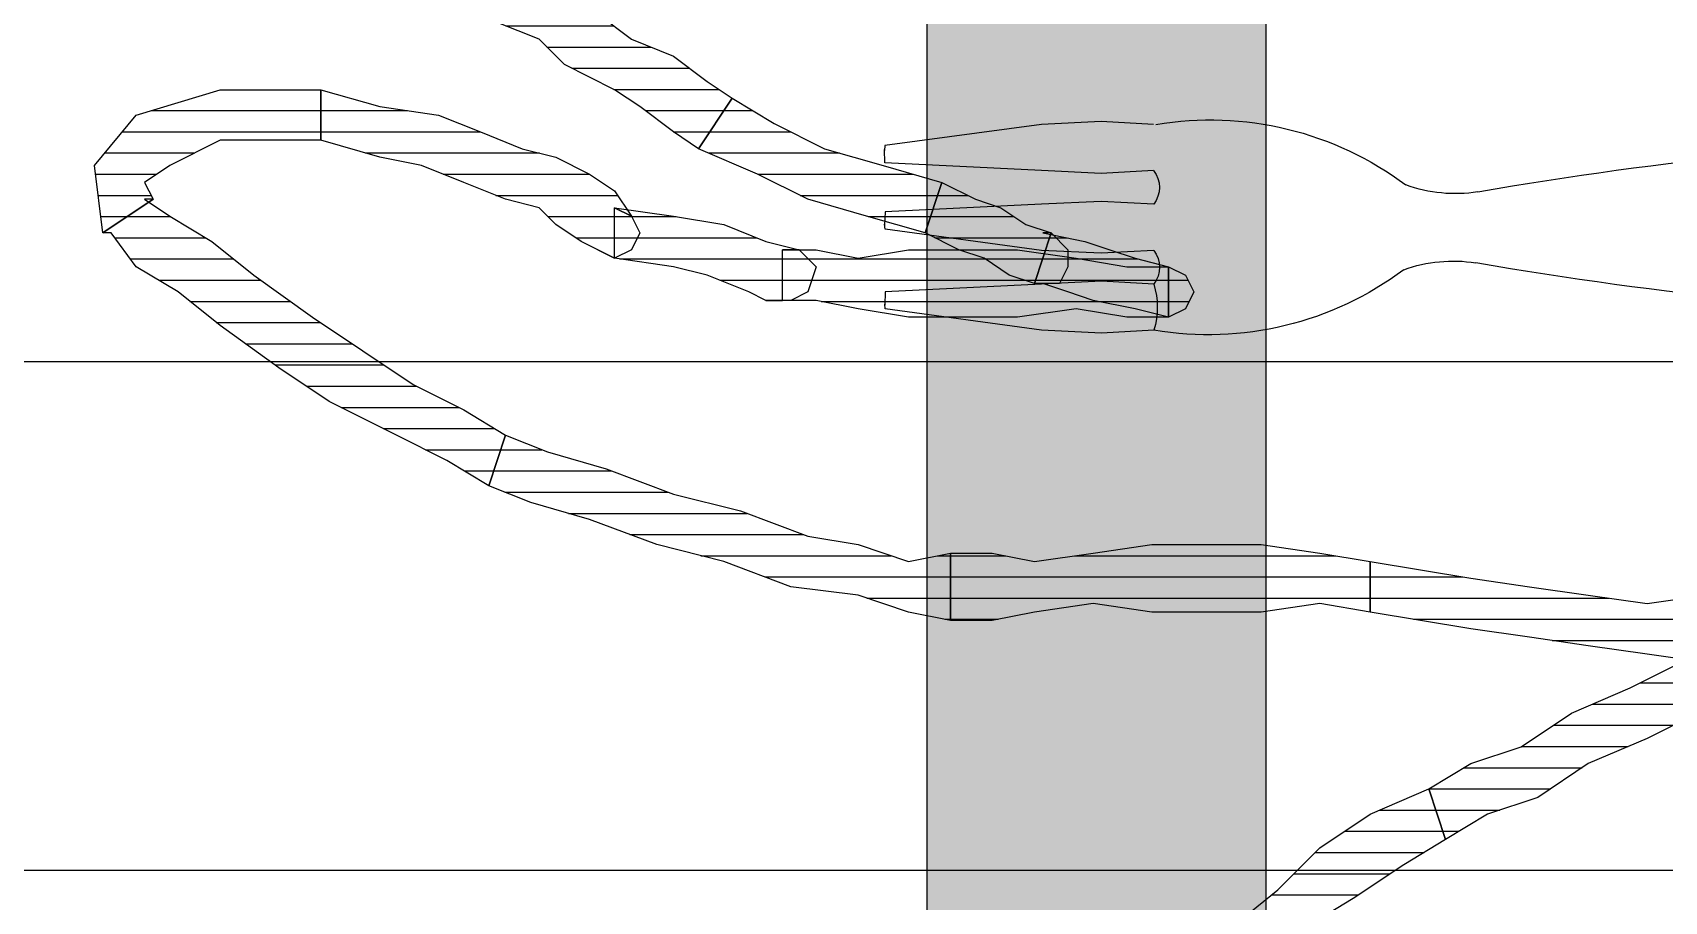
# Model space of a CAD drawing. Extents: x -29316 to 80307, y 54266 to 73016.
# Drawn here: x 21631.53 to 21641.15, y 55596.18 to 55601.3 of the extents above; entities that cross this region are included whole.
import ezdxf

# ---------------------------------------------------------------- set-up
doc = ezdxf.new("R2010")
doc.units = 0
for name, color, linetype in [('İnsan', 50, 'Continuous'), ('mobilya', 107, 'Continuous'), ('OC-Mutfak_Ekipman', 252, 'Continuous')]:
    doc.layers.add(name, color=color, linetype=linetype)
doc.layers.add('PLAN', color=253, linetype='Continuous', lineweight=15)
doc.layers.add('Tezgah', color=7, linetype='Continuous', lineweight=9)
pattern_1 = [(360, (-5108.51305, -673.59423), (1e-16, 0.125), [25])]

# ---------------------------------------------------------------- blocks, each defined once
blk = doc.blocks.new('SICAK SERVİS ÜNİTESİ')
at = {"layer": 'PLAN'}
h = blk.add_hatch(color=256, dxfattribs=at)
h.dxf.hatch_style = 1
h.paths.add_polyline_path([(35816.7485, -111098.8903, 0.414214), (35817.7485, -111097.8903, 0.414214), (35816.7485, -111096.8903), (35638.7485, -111096.8903, 0.414209), (35637.7485, -111097.8903, 0.414214), (35638.7485, -111098.8903)])
h.paths.add_polyline_path([(35638.7485, -111106.0563, 0.414209), (35637.7485, -111107.0563, 0.414214), (35638.7485, -111108.0563), (35816.7485, -111108.0563, 0.414214), (35817.7485, -111107.0563, 0.414214), (35816.7485, -111106.0563)])
h.paths.add_polyline_path([(35816.7485, -111117.2223, 0.414214), (35817.7485, -111116.2223, 0.414214), (35816.7485, -111115.2223), (35638.7485, -111115.2223, 0.414209), (35637.7485, -111116.2223, 0.414214), (35638.7485, -111117.2223)])
at = {"layer": 'OC-Mutfak_Ekipman'}
for p, q in [((35816.7485, -111106.0563), (35638.7485, -111106.0563)), ((35638.7485, -111108.0563), (35816.7485, -111108.0563))]:
    blk.add_line(p, q, dxfattribs=at)
blk = doc.blocks.new('A$C2F7A1A77')
at = {"layer": 'mobilya', "color": 3}
blk.add_lwpolyline([(0, 37), (0, 0), (53, 0), (53, 37)], close=True, dxfattribs=at)
blk.add_lwpolyline([(3, 29), (3, 8, 0.414214), (8, 3), (45, 3, 0.414214), (50, 8), (50, 29, 0.414214), (45, 34), (8, 34, 0.414214)], format="xyb", close=True, dxfattribs=at)
for points in [[(3.1861, 18.9918), (3.1694, 18.6829), (3.1861, 18.3302), (3.3113, 17.408), (3.3404, 17.4058)], [(3.4583, 18.9918), (3.475, 18.6829), (3.4583, 18.3302), (3.4128, 17.408), (3.3341, 17.4058)], [(3.6566, 18.9908), (3.6399, 18.6819), (3.6566, 18.3292), (3.7818, 17.4071), (3.8109, 17.4048)], [(3.9288, 18.9908), (3.9455, 18.6819), (3.9288, 18.3292), (3.8832, 17.4071), (3.8046, 17.4048)], [(4.1275, 18.9904), (4.1107, 18.6815), (4.1275, 18.3288), (4.173, 17.4066), (4.2517, 17.4044)], [(4.3996, 18.9904), (4.4164, 18.6815), (4.3996, 18.3288), (4.2744, 17.4066), (4.2454, 17.4044)]]:
    blk.add_lwpolyline(points, dxfattribs=at)
for centre, radius, start, end in [((25.4741, 24.7151), 22.2226, 172.87288, 189.91367), ((-17.889, 24.7273), 22.2226, 350.08633, 7.09537), ((2.7446, 20.7561), 0.8492, 339.99038, 9.01405), ((4.8404, 20.7684), 0.8492, 170.98595, 200.00962), ((5.0789, 19.314), 1.92, 143.14746, 189.66172), ((2.5061, 19.3262), 1.92, 350.33828, 36.85254), ((3.3213, 18.5458), 0.466, 72.94526, 106.86009), ((3.557, 18.8621), 0.1628, 52.25716, 127.4765), ((4.0278, 18.8617), 0.1628, 52.25716, 127.4765)]:
    blk.add_arc(centre, radius, start, end, dxfattribs=at)
blk = doc.blocks.new('InsanKadın')
at = {"layer": 'İnsan'}
h = blk.add_hatch(dxfattribs=at)
h.set_pattern_fill('DC_LINES', scale=0.1, style=0)
h.set_pattern_definition(pattern_1)
edge = h.paths.add_edge_path(flags=0)
edge.add_line((19.7711, 54.4069), (19.6237, 54.4069))
edge.add_line((19.6237, 54.4069), (19.3756, 54.1585))
edge.add_line((19.3756, 54.1585), (19.277, 53.8107))
edge.add_line((19.277, 53.8107), (19.3268, 53.5624))
edge.add_line((19.3268, 53.5624), (19.4752, 53.314))
edge.add_line((19.4752, 53.314), (19.7223, 53.1153))
edge.add_line((19.7223, 53.1153), (19.9694, 52.8669))
edge.add_line((19.9694, 52.8669), (20.2663, 52.6682))
edge.add_line((20.2663, 52.6682), (20.6129, 52.5192))
edge.add_line((20.6129, 52.5192), (20.7116, 52.8173))
edge.add_line((20.7116, 52.8173), (20.4645, 52.9663))
edge.add_line((20.4645, 52.9663), (20.1676, 53.165))
edge.add_line((20.1676, 53.165), (19.9205, 53.314))
edge.add_line((19.9205, 53.314), (19.7711, 53.5128))
edge.add_line((19.7711, 53.5128), (19.6237, 53.6617))
edge.add_line((19.6237, 53.6617), (19.5739, 53.8107))
edge.add_line((19.5739, 53.8107), (19.6725, 53.9598))
edge.add_line((19.6725, 53.9598), (19.8209, 54.1088))
edge.add_line((19.8209, 54.1088), (19.6725, 54.1088))
edge.add_line((19.6725, 54.1088), (19.8209, 54.1088))
edge.add_line((19.8209, 54.1088), (19.9205, 54.2081))
edge.add_line((19.9205, 54.2081), (19.8707, 54.3572))
edge.add_line((19.8707, 54.3572), (19.7711, 54.4069))
edge.add_line((19.7711, 54.4069), (19.6237, 54.4069))
h = blk.add_hatch(dxfattribs=at)
h.set_pattern_fill('DC_LINES', scale=0.1, style=0)
h.set_pattern_definition(pattern_1)
edge = h.paths.add_edge_path(flags=0)
edge.add_line((20.6129, 52.5192), (20.86, 52.3702))
edge.add_line((20.86, 52.3702), (21.1569, 52.2709))
edge.add_line((21.1569, 52.2709), (21.4538, 52.0721))
edge.add_line((21.4538, 52.0721), (21.8004, 51.9232))
edge.add_line((21.8004, 51.9232), (22.0973, 51.7741))
edge.add_line((22.0973, 51.7741), (22.443, 51.6251))
edge.add_line((22.443, 51.6251), (22.6911, 51.5258))
edge.add_line((22.6911, 51.5258), (22.9381, 51.4265))
edge.add_line((22.9381, 51.4265), (23.0368, 51.7244))
edge.add_line((23.0368, 51.7244), (22.7897, 51.8238))
edge.add_line((22.7897, 51.8238), (22.5426, 51.9232))
edge.add_line((22.5426, 51.9232), (22.1959, 52.0721))
edge.add_line((22.1959, 52.0721), (21.8991, 52.2212))
edge.add_line((21.8991, 52.2212), (21.5524, 52.3702))
edge.add_line((21.5524, 52.3702), (21.2555, 52.5689))
edge.add_line((21.2555, 52.5689), (20.9586, 52.6682))
edge.add_line((20.9586, 52.6682), (20.7116, 52.8173))
h = blk.add_hatch(dxfattribs=at)
h.set_pattern_fill('DC_LINES', scale=0.1, style=0)
h.set_pattern_definition(pattern_1)
edge = h.paths.add_edge_path(flags=0)
edge.add_line((20.2663, 51.178), (20.5631, 51.2277))
edge.add_line((20.5631, 51.2277), (20.86, 51.2773))
edge.add_line((20.86, 51.2773), (21.2067, 51.327))
edge.add_line((21.2067, 51.327), (21.5524, 51.3767))
edge.add_line((21.5524, 51.3767), (21.8991, 51.4265))
edge.add_line((21.8991, 51.4265), (22.2457, 51.3767))
edge.add_line((22.2457, 51.3767), (22.6413, 51.3767))
edge.add_line((22.6413, 51.3767), (22.9879, 51.4265))
edge.add_line((22.9879, 51.4265), (22.9879, 51.7244))
edge.add_line((22.9879, 51.7244), (22.6413, 51.7741))
edge.add_line((22.6413, 51.7741), (22.2457, 51.7741))
edge.add_line((22.2457, 51.7741), (21.8991, 51.7244))
edge.add_line((21.8991, 51.7244), (21.5524, 51.6747))
edge.add_line((21.5524, 51.6747), (21.2067, 51.6251))
edge.add_line((21.2067, 51.6251), (20.86, 51.5754))
edge.add_line((20.86, 51.5754), (20.5631, 51.5258))
edge.add_line((20.5631, 51.5258), (20.2663, 51.4761))
h = blk.add_hatch(dxfattribs=at)
h.set_pattern_fill('DC_LINES', scale=0.1, style=0)
h.set_pattern_definition(pattern_1)
edge = h.paths.add_edge_path(flags=0)
edge.add_line((15.1705, 50.4329), (15.4176, 50.5323))
edge.add_line((15.4176, 50.5323), (15.7643, 50.6316))
edge.add_line((15.7643, 50.6316), (16.1598, 50.7806))
edge.add_line((16.1598, 50.7806), (16.5553, 50.8799))
edge.add_line((16.5553, 50.8799), (16.9518, 51.029))
edge.add_line((16.9518, 51.029), (17.2487, 51.0787))
edge.add_line((17.2487, 51.0787), (17.5455, 51.178))
edge.add_line((17.5455, 51.178), (17.7926, 51.1284))
edge.add_line((17.7926, 51.1284), (17.7926, 51.5258))
edge.add_line((17.7926, 51.5258), (17.5455, 51.4761))
edge.add_line((17.5455, 51.4761), (17.2487, 51.3767))
edge.add_line((17.2487, 51.3767), (16.8522, 51.327))
edge.add_line((16.8522, 51.327), (16.4567, 51.178))
edge.add_line((16.4567, 51.178), (16.0612, 51.0787))
edge.add_line((16.0612, 51.0787), (15.6657, 50.9296))
edge.add_line((15.6657, 50.9296), (15.319, 50.8303))
edge.add_line((15.319, 50.8303), (15.0719, 50.731))
h = blk.add_hatch(dxfattribs=at)
h.set_pattern_fill('DC_LINES', scale=0.1, style=0)
h.set_pattern_definition(pattern_1)
edge = h.paths.add_edge_path(flags=0)
edge.add_line((17.7926, 51.1284), (18.0397, 51.1284))
edge.add_line((18.0397, 51.1284), (18.2877, 51.178))
edge.add_line((18.2877, 51.178), (18.6334, 51.1284))
edge.add_line((18.6334, 51.1284), (18.9801, 51.0787))
edge.add_line((18.9801, 51.0787), (19.277, 51.0787))
edge.add_line((19.277, 51.0787), (19.6237, 51.0787))
edge.add_line((19.6237, 51.0787), (19.9694, 51.1284))
edge.add_line((19.9694, 51.1284), (20.2663, 51.178))
edge.add_line((20.2663, 51.178), (20.2663, 51.4761))
edge.add_line((20.2663, 51.4761), (19.9694, 51.4265))
edge.add_line((19.9694, 51.4265), (19.6237, 51.4761))
edge.add_line((19.6237, 51.4761), (19.277, 51.4761))
edge.add_line((19.277, 51.4761), (18.9801, 51.4761))
edge.add_line((18.9801, 51.4761), (18.6334, 51.4265))
edge.add_line((18.6334, 51.4265), (18.2877, 51.4761))
edge.add_line((18.2877, 51.4761), (18.0397, 51.5258))
edge.add_line((18.0397, 51.5258), (17.7926, 51.5258))
h = blk.add_hatch(dxfattribs=at)
h.set_pattern_fill('DC_LINES', scale=0.1, style=0)
h.set_pattern_definition(pattern_1)
edge = h.paths.add_edge_path(flags=0)
edge.add_line((13.0924, 49.042), (13.0426, 49.042))
edge.add_line((13.0426, 49.042), (13.1911, 49.1414))
edge.add_line((13.1911, 49.1414), (13.4391, 49.2904))
edge.add_line((13.4391, 49.2904), (13.6862, 49.4891))
edge.add_line((13.6862, 49.4891), (14.0329, 49.7374))
edge.add_line((14.0329, 49.7374), (14.3297, 49.9362))
edge.add_line((14.3297, 49.9362), (14.6266, 50.1348))
edge.add_line((14.6266, 50.1348), (14.9235, 50.2839))
edge.add_line((14.9235, 50.2839), (15.1705, 50.4329))
edge.add_line((15.1705, 50.4329), (15.0719, 50.731))
edge.add_line((15.0719, 50.731), (14.8239, 50.5819))
edge.add_line((14.8239, 50.5819), (14.527, 50.4329))
edge.add_line((14.527, 50.4329), (14.1315, 50.2343))
edge.add_line((14.1315, 50.2343), (13.8346, 50.0355))
edge.add_line((13.8346, 50.0355), (13.4879, 49.7872))
edge.add_line((13.4879, 49.7872), (13.2409, 49.5884))
edge.add_line((13.2409, 49.5884), (12.9938, 49.4395))
edge.add_line((12.9938, 49.4395), (12.8454, 49.2407))
edge.add_line((12.8454, 49.2407), (12.7955, 49.2407))
h = blk.add_hatch(dxfattribs=at)
h.set_pattern_fill('DC_LINES', scale=0.1, style=0)
h.set_pattern_definition(pattern_1)
edge = h.paths.add_edge_path(flags=0)
edge.add_line((19.0788, 49.4395), (19.0788, 49.7374))
edge.add_line((19.0788, 49.7374), (18.8317, 49.7374))
edge.add_line((18.8317, 49.7374), (18.5348, 49.6878))
edge.add_line((18.5348, 49.6878), (18.1881, 49.7374))
edge.add_line((18.1881, 49.7374), (17.8913, 49.7374))
edge.add_line((17.8913, 49.7374), (17.5455, 49.7374))
edge.add_line((17.5455, 49.7374), (17.2487, 49.6878))
edge.add_line((17.2487, 49.6878), (17.0006, 49.6381))
edge.add_line((17.0006, 49.6381), (16.8034, 49.6381))
edge.add_line((16.8034, 49.6381), (16.8034, 49.3401))
edge.add_line((16.8034, 49.3401), (17.0006, 49.3401))
edge.add_line((17.0006, 49.3401), (17.2487, 49.3898))
edge.add_line((17.2487, 49.3898), (17.5455, 49.3401))
edge.add_line((17.5455, 49.3401), (17.8913, 49.3401))
edge.add_line((17.8913, 49.3401), (18.1881, 49.3401))
edge.add_line((18.1881, 49.3401), (18.5348, 49.3898))
edge.add_line((18.5348, 49.3898), (18.8317, 49.4395))
edge.add_line((18.8317, 49.4395), (19.0788, 49.4395))
edge.add_line((19.0788, 49.4395), (19.0788, 49.7374))
edge.add_line((19.0788, 49.7374), (19.0788, 49.4395))
edge.add_line((19.0788, 49.4395), (19.1784, 49.4891))
edge.add_line((19.1784, 49.4891), (19.2272, 49.5884))
edge.add_line((19.2272, 49.5884), (19.1784, 49.6878))
edge.add_line((19.1784, 49.6878), (19.0788, 49.7374))
h = blk.add_hatch(dxfattribs=at)
h.set_pattern_fill('DC_LINES', scale=0.1, style=0)
h.set_pattern_definition(pattern_1)
edge = h.paths.add_edge_path(flags=0)
edge.add_line((18.3864, 49.2407), (18.3366, 49.2407))
edge.add_line((18.3366, 49.2407), (18.5846, 49.2904))
edge.add_line((18.5846, 49.2904), (18.733, 49.3401))
edge.add_line((18.733, 49.3401), (18.8815, 49.3898))
edge.add_line((18.8815, 49.3898), (19.0788, 49.4395))
edge.add_line((19.0788, 49.4395), (19.0788, 49.7374))
edge.add_line((19.0788, 49.7374), (18.8815, 49.6878))
edge.add_line((18.8815, 49.6878), (18.6334, 49.6381))
edge.add_line((18.6334, 49.6381), (18.485, 49.5884))
edge.add_line((18.485, 49.5884), (18.3366, 49.5388))
edge.add_line((18.3366, 49.5388), (18.2877, 49.5388))
h = blk.add_hatch(dxfattribs=at)
h.set_pattern_fill('DC_LINES', scale=0.1, style=0)
h.set_pattern_definition(pattern_1)
edge = h.paths.add_edge_path(flags=0)
edge.add_line((16.8034, 49.6381), (16.7038, 49.6381))
edge.add_line((16.7038, 49.6381), (16.6051, 49.5884))
edge.add_line((16.6051, 49.5884), (16.358, 49.4891))
edge.add_line((16.358, 49.4891), (16.1598, 49.4395))
edge.add_line((16.1598, 49.4395), (15.8131, 49.3898))
edge.add_line((15.8131, 49.3898), (15.8131, 49.0917))
edge.add_line((15.8131, 49.0917), (16.1598, 49.1414))
edge.add_line((16.1598, 49.1414), (16.4567, 49.191))
edge.add_line((16.4567, 49.191), (16.7038, 49.2904))
edge.add_line((16.7038, 49.2904), (16.902, 49.3401))
edge.add_line((16.902, 49.3401), (16.8034, 49.3401))
edge.add_line((16.8034, 49.3401), (16.902, 49.3401))
edge.add_line((16.902, 49.3401), (17.0006, 49.4395))
edge.add_line((17.0006, 49.4395), (16.9518, 49.5884))
edge.add_line((16.9518, 49.5884), (16.8522, 49.6381))
edge.add_line((16.8522, 49.6381), (16.7038, 49.6381))
h = blk.add_hatch(dxfattribs=at)
h.set_pattern_fill('DC_LINES', scale=0.1, style=0)
h.set_pattern_definition(pattern_1)
edge = h.paths.add_edge_path(flags=0)
edge.add_line((17.7428, 48.9427), (17.9411, 49.042))
edge.add_line((17.9411, 49.042), (18.0895, 49.0917))
edge.add_line((18.0895, 49.0917), (18.2379, 49.191))
edge.add_line((18.2379, 49.191), (18.3864, 49.2407))
edge.add_line((18.3864, 49.2407), (18.2877, 49.5388))
edge.add_line((18.2877, 49.5388), (18.1393, 49.4891))
edge.add_line((18.1393, 49.4891), (17.9909, 49.3898))
edge.add_line((17.9909, 49.3898), (17.8424, 49.3401))
edge.add_line((17.8424, 49.3401), (17.6442, 49.2407))
h = blk.add_hatch(dxfattribs=at)
h.set_pattern_fill('DC_LINES', scale=0.1, style=0)
h.set_pattern_definition(pattern_1)
edge = h.paths.add_edge_path(flags=0)
edge.add_line((17.7428, 48.9427), (17.9411, 49.042))
edge.add_line((17.9411, 49.042), (18.0895, 49.0917))
edge.add_line((18.0895, 49.0917), (18.2379, 49.191))
edge.add_line((18.2379, 49.191), (18.3864, 49.2407))
edge.add_line((18.3864, 49.2407), (18.2877, 49.5388))
edge.add_line((18.2877, 49.5388), (18.1393, 49.4891))
edge.add_line((18.1393, 49.4891), (17.9909, 49.3898))
edge.add_line((17.9909, 49.3898), (17.8424, 49.3401))
edge.add_line((17.8424, 49.3401), (17.6442, 49.2407))
h = blk.add_hatch(dxfattribs=at)
h.set_pattern_fill('DC_LINES', scale=0.1, style=0)
h.set_pattern_definition(pattern_1)
edge = h.paths.add_edge_path(flags=0)
edge.add_line((15.8131, 49.3898), (15.7145, 49.3401))
edge.add_line((15.7145, 49.3401), (15.6159, 49.2904))
edge.add_line((15.6159, 49.2904), (15.4674, 49.191))
edge.add_line((15.4674, 49.191), (15.3688, 49.0917))
edge.add_line((15.3688, 49.0917), (15.1705, 49.042))
edge.add_line((15.1705, 49.042), (14.9235, 48.9427))
edge.add_line((14.9235, 48.9427), (14.6754, 48.8433))
edge.add_line((14.6754, 48.8433), (14.4284, 48.7936))
edge.add_line((14.4284, 48.7936), (14.0817, 48.6943))
edge.add_line((14.0817, 48.6943), (14.0817, 48.3962))
edge.add_line((14.0817, 48.3962), (14.4284, 48.4957))
edge.add_line((14.4284, 48.4957), (14.775, 48.5453))
edge.add_line((14.775, 48.5453), (15.0221, 48.6447))
edge.add_line((15.0221, 48.6447), (15.2692, 48.744))
edge.add_line((15.2692, 48.744), (15.4674, 48.7936))
edge.add_line((15.4674, 48.7936), (15.6657, 48.893))
edge.add_line((15.6657, 48.893), (15.8131, 48.9924))
edge.add_line((15.8131, 48.9924), (15.9127, 49.1414))
edge.add_line((15.9127, 49.1414), (15.8131, 49.0917))
edge.add_line((15.8131, 49.0917), (15.9127, 49.1414))
edge.add_line((15.9127, 49.1414), (15.9625, 49.2407))
edge.add_line((15.9625, 49.2407), (15.9127, 49.3401))
edge.add_line((15.9127, 49.3401), (15.8131, 49.3898))
edge.add_line((15.8131, 49.3898), (15.7145, 49.3401))
h = blk.add_hatch(dxfattribs=at)
h.set_pattern_fill('DC_LINES', scale=0.1, style=0)
h.set_pattern_definition(pattern_1)
edge = h.paths.add_edge_path(flags=0)
edge.add_line((14.0817, 48.6943), (13.4879, 48.6943))
edge.add_line((13.4879, 48.6943), (13.1911, 48.8433))
edge.add_line((13.1911, 48.8433), (13.0426, 48.9427))
edge.add_line((13.0426, 48.9427), (13.0924, 49.042))
edge.add_line((13.0924, 49.042), (12.7955, 49.2407))
edge.add_line((12.7955, 49.2407), (12.7467, 48.8433))
edge.add_line((12.7467, 48.8433), (12.9938, 48.5453))
edge.add_line((12.9938, 48.5453), (13.4879, 48.3962))
edge.add_line((13.4879, 48.3962), (14.0817, 48.3962))
h = blk.add_hatch(dxfattribs=at)
h.set_pattern_fill('DC_LINES', scale=0.1, style=0)
h.set_pattern_definition(pattern_1)
edge = h.paths.add_edge_path(flags=0)
edge.add_line((16.5065, 48.4459), (16.7536, 48.5949))
edge.add_line((16.7536, 48.5949), (17.0504, 48.744))
edge.add_line((17.0504, 48.744), (17.3971, 48.8433))
edge.add_line((17.3971, 48.8433), (17.7428, 48.9427))
edge.add_line((17.7428, 48.9427), (17.6442, 49.2407))
edge.add_line((17.6442, 49.2407), (17.2975, 49.1414))
edge.add_line((17.2975, 49.1414), (16.9518, 49.042))
edge.add_line((16.9518, 49.042), (16.6549, 48.893))
edge.add_line((16.6549, 48.893), (16.3082, 48.744))
h = blk.add_hatch(dxfattribs=at)
h.set_pattern_fill('DC_LINES', scale=0.1, style=0)
h.set_pattern_definition(pattern_1)
edge = h.paths.add_edge_path(flags=0)
edge.add_line((16.5065, 48.4459), (16.7536, 48.5949))
edge.add_line((16.7536, 48.5949), (17.0504, 48.744))
edge.add_line((17.0504, 48.744), (17.3971, 48.8433))
edge.add_line((17.3971, 48.8433), (17.7428, 48.9427))
edge.add_line((17.7428, 48.9427), (17.6442, 49.2407))
edge.add_line((17.6442, 49.2407), (17.2975, 49.1414))
edge.add_line((17.2975, 49.1414), (16.9518, 49.042))
edge.add_line((16.9518, 49.042), (16.6549, 48.893))
edge.add_line((16.6549, 48.893), (16.3082, 48.744))
h = blk.add_hatch(dxfattribs=at)
h.set_pattern_fill('DC_LINES', scale=0.1, style=0)
h.set_pattern_definition(pattern_1)
edge = h.paths.add_edge_path(flags=0)
edge.add_line((14.8239, 47.4525), (15.0719, 47.5518))
edge.add_line((15.0719, 47.5518), (15.2204, 47.7009))
edge.add_line((15.2204, 47.7009), (15.4674, 47.8002))
edge.add_line((15.4674, 47.8002), (15.7145, 47.9492))
edge.add_line((15.7145, 47.9492), (15.9127, 48.0982))
edge.add_line((15.9127, 48.0982), (16.1598, 48.1976))
edge.add_line((16.1598, 48.1976), (16.358, 48.3466))
edge.add_line((16.358, 48.3466), (16.5065, 48.4459))
edge.add_line((16.5065, 48.4459), (16.3082, 48.744))
edge.add_line((16.3082, 48.744), (16.1598, 48.6447))
edge.add_line((16.1598, 48.6447), (15.9625, 48.4957))
edge.add_line((15.9625, 48.4957), (15.8131, 48.3962))
edge.add_line((15.8131, 48.3962), (15.5172, 48.2473))
edge.add_line((15.5172, 48.2473), (15.3688, 48.0982))
edge.add_line((15.3688, 48.0982), (15.1207, 47.9988))
edge.add_line((15.1207, 47.9988), (14.8737, 47.8499))
edge.add_line((14.8737, 47.8499), (14.7252, 47.7505))
h = blk.add_hatch(dxfattribs=at)
h.set_pattern_fill('DC_LINES', scale=0.1, style=0)
h.set_pattern_definition(pattern_1)
edge = h.paths.add_edge_path(flags=0)
edge.add_line((14.8239, 47.4525), (15.0719, 47.5518))
edge.add_line((15.0719, 47.5518), (15.2204, 47.7009))
edge.add_line((15.2204, 47.7009), (15.4674, 47.8002))
edge.add_line((15.4674, 47.8002), (15.7145, 47.9492))
edge.add_line((15.7145, 47.9492), (15.9127, 48.0982))
edge.add_line((15.9127, 48.0982), (16.1598, 48.1976))
edge.add_line((16.1598, 48.1976), (16.358, 48.3466))
edge.add_line((16.358, 48.3466), (16.5065, 48.4459))
edge.add_line((16.5065, 48.4459), (16.3082, 48.744))
edge.add_line((16.3082, 48.744), (16.1598, 48.6447))
edge.add_line((16.1598, 48.6447), (15.9625, 48.4957))
edge.add_line((15.9625, 48.4957), (15.8131, 48.3962))
edge.add_line((15.8131, 48.3962), (15.5172, 48.2473))
edge.add_line((15.5172, 48.2473), (15.3688, 48.0982))
edge.add_line((15.3688, 48.0982), (15.1207, 47.9988))
edge.add_line((15.1207, 47.9988), (14.8737, 47.8499))
edge.add_line((14.8737, 47.8499), (14.7252, 47.7505))
at = {"layer": 'İnsan', "color": 7, "flags": 128}
blk.add_lwpolyline([(19.4752, 53.314), (19.7223, 53.1153), (19.9694, 52.8669), (20.2663, 52.6682), (20.6129, 52.5192), (20.7116, 52.8173), (20.4645, 52.9663), (20.1676, 53.165), (19.9205, 53.314)], dxfattribs=at)
at = {"layer": 'İnsan', "color": 7}
for points in [[(23.0058, 51.6308), (23.0368, 51.7244), (22.7897, 51.8238), (22.5426, 51.9232), (22.1959, 52.0721), (21.8991, 52.2212), (21.5524, 52.3702), (21.2555, 52.5689), (20.9586, 52.6682), (20.7116, 52.8173), (20.7116, 52.8173), (20.6129, 52.5192), (20.6129, 52.5192)], [(20.6129, 52.5192), (20.6129, 52.5192), (20.86, 52.3702), (21.1569, 52.2709), (21.4538, 52.0721), (21.8004, 51.9232), (22.0973, 51.7741), (22.443, 51.6251), (22.6911, 51.5258), (22.9381, 51.4265), (23.0025, 51.6209)]]:
    blk.add_lwpolyline(points, dxfattribs=at)
at = {"layer": 'İnsan', "color": 7, "flags": 128}
for points in [[(20.2663, 51.178), (20.2663, 51.178), (20.5631, 51.2277), (20.86, 51.2773), (21.2067, 51.327), (21.5524, 51.3767), (21.8991, 51.4265), (22.2457, 51.3767), (22.6413, 51.3767), (22.9879, 51.4265), (22.9879, 51.7244), (22.6413, 51.7741), (22.2457, 51.7741), (21.8991, 51.7244), (21.5524, 51.6747), (21.2067, 51.6251), (20.86, 51.5754), (20.5631, 51.5258), (20.2663, 51.4761), (20.2663, 51.4761), (20.2663, 51.178)], [(15.1705, 50.4329), (15.1705, 50.4329), (15.4176, 50.5323), (15.7643, 50.6316), (16.1598, 50.7806), (16.5553, 50.8799), (16.9518, 51.029), (17.2487, 51.0787), (17.5455, 51.178), (17.7926, 51.1284), (17.7926, 51.5258), (17.5455, 51.4761), (17.2487, 51.3767), (16.8522, 51.327), (16.4567, 51.178), (16.0612, 51.0787), (15.6657, 50.9296), (15.319, 50.8303), (15.0719, 50.731), (15.0719, 50.731), (15.1705, 50.4329)], [(17.7926, 51.1284), (17.7926, 51.1284), (18.0397, 51.1284), (18.2877, 51.178), (18.6334, 51.1284), (18.9801, 51.0787), (19.277, 51.0787), (19.6237, 51.0787), (19.9694, 51.1284), (20.2663, 51.178), (20.2663, 51.4761), (19.9694, 51.4265), (19.6237, 51.4761), (19.277, 51.4761), (18.9801, 51.4761), (18.6334, 51.4265), (18.2877, 51.4761), (18.0397, 51.5258), (17.7926, 51.5258), (17.7926, 51.5258), (17.7926, 51.1284)], [(13.0924, 49.042), (13.0426, 49.042), (13.1911, 49.1414), (13.4391, 49.2904), (13.6862, 49.4891), (14.0329, 49.7374), (14.3297, 49.9362), (14.6266, 50.1348), (14.9235, 50.2839), (15.1705, 50.4329), (15.0719, 50.731), (14.8239, 50.5819), (14.527, 50.4329), (14.1315, 50.2343), (13.8346, 50.0355), (13.4879, 49.7872), (13.2409, 49.5884), (12.9938, 49.4395), (12.8454, 49.2407), (12.7955, 49.2407), (13.0924, 49.042)], [(19.0788, 49.4395), (19.0788, 49.7374), (18.8317, 49.7374), (18.5348, 49.6878), (18.1881, 49.7374), (17.8913, 49.7374), (17.5455, 49.7374), (17.2487, 49.6878), (17.0006, 49.6381), (16.8034, 49.6381), (16.8034, 49.3401), (17.0006, 49.3401), (17.2487, 49.3898), (17.5455, 49.3401), (17.8913, 49.3401), (18.1881, 49.3401), (18.5348, 49.3898), (18.8317, 49.4395), (19.0788, 49.4395), (19.0788, 49.7374), (19.0788, 49.4395), (19.1784, 49.4891), (19.2272, 49.5884), (19.1784, 49.6878), (19.0788, 49.7374), (19.0788, 49.4395)], [(18.3864, 49.2407), (18.3366, 49.2407), (18.5846, 49.2904), (18.733, 49.3401), (18.8815, 49.3898), (19.0788, 49.4395), (19.0788, 49.7374), (18.8815, 49.6878), (18.6334, 49.6381), (18.485, 49.5884), (18.3366, 49.5388), (18.2877, 49.5388), (18.3864, 49.2407)], [(16.8034, 49.6381), (16.7038, 49.6381), (16.6051, 49.5884), (16.358, 49.4891), (16.1598, 49.4395), (15.8131, 49.3898), (15.8131, 49.0917), (16.1598, 49.1414), (16.4567, 49.191), (16.7038, 49.2904), (16.902, 49.3401), (16.8034, 49.3401), (16.902, 49.3401), (17.0006, 49.4395), (16.9518, 49.5884), (16.8522, 49.6381), (16.7038, 49.6381), (16.8034, 49.6381)], [(17.7428, 48.9427), (17.7428, 48.9427), (17.9411, 49.042), (18.0895, 49.0917), (18.2379, 49.191), (18.3864, 49.2407), (18.2877, 49.5388), (18.1393, 49.4891), (17.9909, 49.3898), (17.8424, 49.3401), (17.6442, 49.2407), (17.6442, 49.2407), (17.7428, 48.9427)], [(17.7428, 48.9427), (17.7428, 48.9427), (17.9411, 49.042), (18.0895, 49.0917), (18.2379, 49.191), (18.3864, 49.2407), (18.2877, 49.5388), (18.1393, 49.4891), (17.9909, 49.3898), (17.8424, 49.3401), (17.6442, 49.2407), (17.6442, 49.2407), (17.7428, 48.9427)], [(18.3864, 49.2407), (18.485, 49.3401), (18.485, 49.4395), (18.4362, 49.5388), (18.2877, 49.5388), (18.3864, 49.2407)], [(15.8131, 49.3898), (15.7145, 49.3401), (15.6159, 49.2904), (15.4674, 49.191), (15.3688, 49.0917), (15.1705, 49.042), (14.9235, 48.9427), (14.6754, 48.8433), (14.4284, 48.7936), (14.0817, 48.6943), (14.0817, 48.3962), (14.4284, 48.4957), (14.775, 48.5453), (15.0221, 48.6447), (15.2692, 48.744), (15.4674, 48.7936), (15.6657, 48.893), (15.8131, 48.9924), (15.9127, 49.1414), (15.8131, 49.0917), (15.9127, 49.1414), (15.9625, 49.2407), (15.9127, 49.3401), (15.8131, 49.3898), (15.7145, 49.3401), (15.8131, 49.3898)], [(14.0817, 48.6943), (14.0817, 48.6943), (13.4879, 48.6943), (13.1911, 48.8433), (13.0426, 48.9427), (13.0924, 49.042), (12.7955, 49.2407), (12.7467, 48.8433), (12.9938, 48.5453), (13.4879, 48.3962), (14.0817, 48.3962), (14.0817, 48.3962), (14.0817, 48.6943)], [(16.5065, 48.4459), (16.5065, 48.4459), (16.7536, 48.5949), (17.0504, 48.744), (17.3971, 48.8433), (17.7428, 48.9427), (17.6442, 49.2407), (17.2975, 49.1414), (16.9518, 49.042), (16.6549, 48.893), (16.3082, 48.744), (16.3082, 48.744), (16.5065, 48.4459)], [(16.5065, 48.4459), (16.5065, 48.4459), (16.7536, 48.5949), (17.0504, 48.744), (17.3971, 48.8433), (17.7428, 48.9427), (17.6442, 49.2407), (17.2975, 49.1414), (16.9518, 49.042), (16.6549, 48.893), (16.3082, 48.744), (16.3082, 48.744), (16.5065, 48.4459)], [(14.8239, 47.4525), (14.8239, 47.4525), (15.0719, 47.5518), (15.2204, 47.7009), (15.4674, 47.8002), (15.7145, 47.9492), (15.9127, 48.0982), (16.1598, 48.1976), (16.358, 48.3466), (16.5065, 48.4459), (16.3082, 48.744), (16.1598, 48.6447), (15.9625, 48.4957), (15.8131, 48.3962), (15.5172, 48.2473), (15.3688, 48.0982), (15.1207, 47.9988), (14.8737, 47.8499), (14.7252, 47.7505), (14.7252, 47.7505), (14.8239, 47.4525)], [(14.8239, 47.4525), (14.8239, 47.4525), (15.0719, 47.5518), (15.2204, 47.7009), (15.4674, 47.8002), (15.7145, 47.9492), (15.9127, 48.0982), (16.1598, 48.1976), (16.358, 48.3466), (16.5065, 48.4459), (16.3082, 48.744), (16.1598, 48.6447), (15.9625, 48.4957), (15.8131, 48.3962), (15.5172, 48.2473), (15.3688, 48.0982), (15.1207, 47.9988), (14.8737, 47.8499), (14.7252, 47.7505), (14.7252, 47.7505), (14.8239, 47.4525)]]:
    blk.add_lwpolyline(points, close=True, dxfattribs=at)
at = {"layer": 'İnsan', "color": 7, "rotation": 270}
blk.add_blockref('A$C2F7A1A77', (0, 53), dxfattribs=at)

msp = doc.modelspace()

# ---------------------------------------------------------------- block references
at = {"layer": 'PLAN', "rotation": 90}
msp.add_blockref('SICAK SERVİS ÜNİTESİ', (-89469.2511, 19912.8922), dxfattribs=at)
at = {"layer": 'Tezgah', "xscale": -1, "rotation": 180}
msp.add_blockref('InsanKadın', (21619.1509, 55649.3634), dxfattribs=at)

doc.saveas('drawing.dxf')
